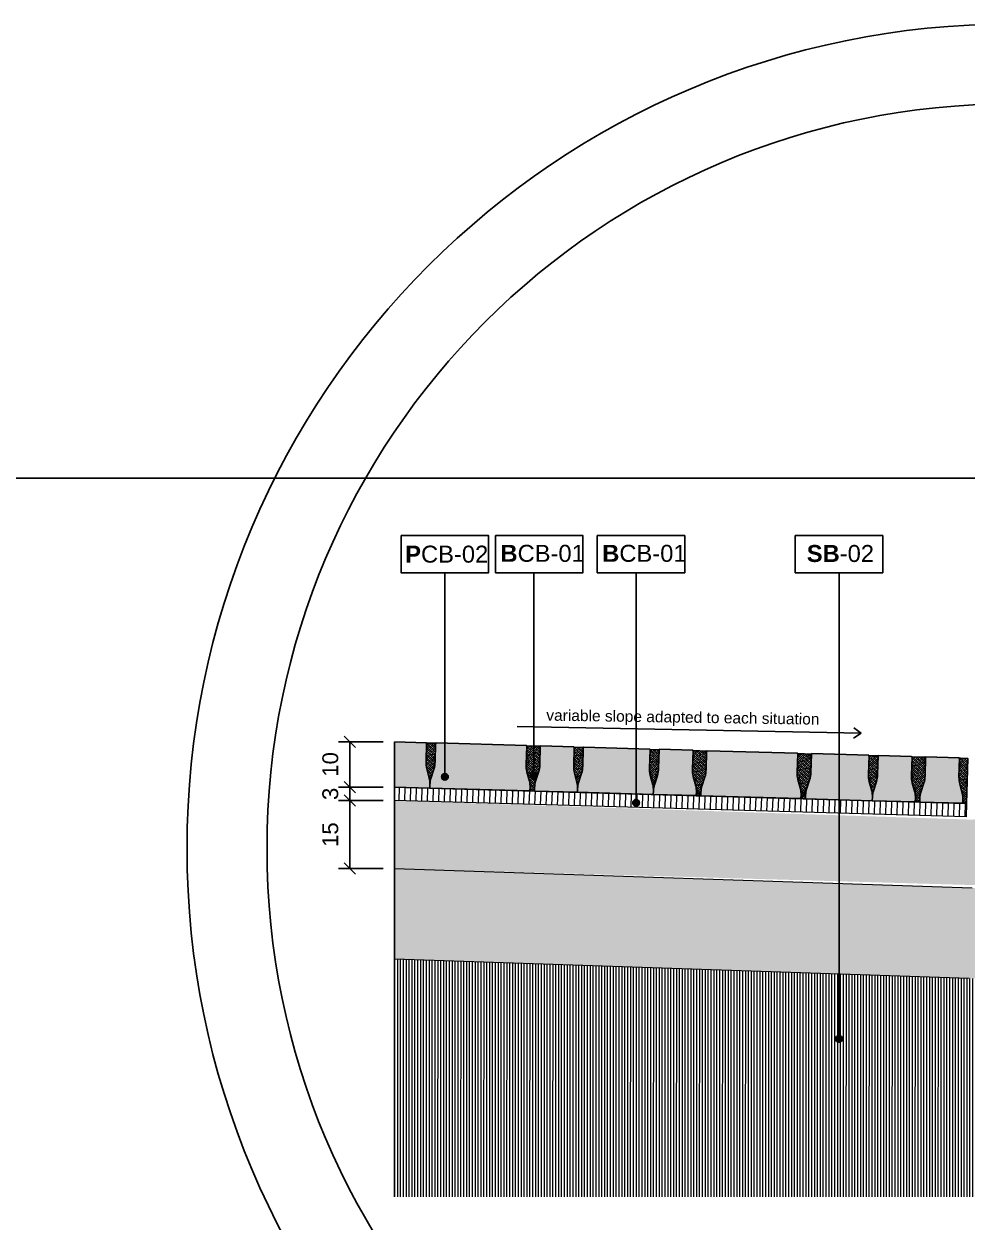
# Model space of a CAD drawing. Header units: metres. Extents: x -325 to 301, y -147 to 149.
# Drawn here: x 65.953 to 68.035, y 81.814 to 84.46 of the extents above; entities that cross this region are included whole.
import ezdxf

# ---------------------------------------------------------------- set-up
doc = ezdxf.new("R2010")
doc.units = ezdxf.units.M
doc.layers.get('Defpoints').update_dxf_attribs({"lineweight": 13})
doc.layers.add('-aux', color=50, linetype='Continuous', plot=False)
doc.layers.add('-AUX-QAD', color=5, linetype='Continuous', plot=False)
doc.layers.add('0-TX-1_25', color=7, linetype='Continuous', true_color=0x3f4f7f)
doc.layers.add('EIT_3 TR sorra', color=7, linetype='Continuous', true_color=0xd8ceb0)
for name, color, linetype, lineweight, true_color in [('03-TR-Paviment_05_Open Joint Precast Pavements', 7, 'Continuous', 5, 0xb3b3b3), ('3-TR sorra granitica', 7, 'Continuous', 0, 0xf2dac9), ('3-TR tot_u', 7, 'Continuous', 5, 0x787878)]:
    doc.layers.add(name, color=color, linetype=linetype, lineweight=lineweight, true_color=true_color)
for name, color, linetype, lineweight in [('1-CM', 7, 'Continuous', 0), ('3-TR Seleccionat', 44, 'Continuous', 0), ('3-TR Tot-u', 37, 'Continuous', 0)]:
    doc.layers.add(name, color=color, linetype=linetype, lineweight=lineweight)
for name, color, linetype in [('1-L- kodolé', 7, 'Continuous'), ('1-SECCIÓ', 1, 'Continuous'), ('A-KEYPLAN_HATCH', 7, 'Continuous'), ('A_TEXT_2', 7, 'Continuous')]:
    doc.layers.add(name, color=color, linetype=linetype)
doc.styles.get("Standard").update_dxf_attribs({"font": 'arial.ttf'})
doc.dimstyles.new('ISO-25', dxfattribs={"dimtxt": 0.1, "dimasz": 0.1, "dimexe": 0.1, "dimexo": 0.1, "dimgap": 0.1, "dimtad": 1, "dimdec": 0, "dimlfac": 100, "dimzin": 9, "dimtxsty": 'Standard', "dimblk": 'OBLIQUE', "dimcen": 0.1, "dimadec": 0, "dimazin": 0, "dimtfac": 1, "dimtdec": 0, "dimtmove": 0, "dimatfit": 3, "dimldrblk": 'OBLIQUE', "dimfxl": 1, "dimarcsym": 0})
pattern_1 = [(45.57882308716562, (41.79200925026089, -17.5875497860834), (0.001742942525919423, 0.006654917678337132), [0.008532812500000079, -0.001706562500000016, 0, -0.001706562500000016])]

# ---------------------------------------------------------------- blocks, each defined once
blk = doc.blocks.new('hatch keyplan 2')
at = {"layer": 'A-KEYPLAN_HATCH'}
blk.add_lwpolyline([(0, 0.005476596624248486), (0.012874798693294, 0.005476596623793739), (0.012874798693294, -2.273736754432321e-13), (0, 0)], close=True, dxfattribs=at)
blk = doc.blocks.new('hatch keyplan')
at = {"layer": 'A-KEYPLAN_HATCH'}
blk.add_blockref('hatch keyplan 2', (1.430579833341536, 0.8521467901477053), dxfattribs=at)
blk = doc.blocks.new('SB-02')
at = {"layer": 'A-KEYPLAN_HATCH'}
blk.add_blockref('hatch keyplan', (-1.430579833341138, -0.8521467901475916), dxfattribs=at)
at = {"layer": 'A_TEXT_2', "insert": (-0.0007977306930945227, 0.004083503112326525), "char_height": 0.0025, "attachment_point": 1}
blk.add_mtext_dynamic_manual_height_columns('\\pi0.00249;{\\fArial|b1|i0|c0|p34;SB}-02', width=0.01456192034901793, gutter_width=0.015, heights=[0], dxfattribs=at)
blk = doc.blocks.new('_Oblique')
at = {"color": 0, "lineweight": -2}
blk.add_line((-0.499999999995058, -0.4999999998130015), (0.500000000028669, 0.500000000163238), dxfattribs=at)
blk = doc.blocks.new('*D517')
at = {"layer": '0-TX-1_25', "color": 0, "lineweight": -2, "transparency": 16777216}
for p, q in [((66.7460377757634, 82.87457338576361), (66.64723976161804, 82.87457338576361)), ((66.67223976161804, 82.87457338576361), (66.67223976161804, 82.77453302733515)), ((66.7460377757634, 82.77453302733515), (66.64723976161804, 82.77453302733515))]:
    blk.add_line(p, q, dxfattribs=at)
at = {"layer": 'Defpoints', "color": 0, "transparency": 16777216}
for p in [(66.7710377757634, 82.87457338576361), (66.67223976161804, 82.77453302733515), (66.7710377757634, 82.77453302733515)]:
    blk.add_point(p, dxfattribs=at)
at = {"layer": '0-TX-1_25', "color": 0, "lineweight": -2, "transparency": 16777216, "xscale": 0.025, "yscale": 0.025, "zscale": 0.025}
for p, rotation in [((66.67223976161804, 82.87457338576361), 90), ((66.67223976161804, 82.77453302733515), 270)]:
    blk.add_blockref('_Oblique', p, dxfattribs=dict(at, rotation=rotation))
at = {"layer": '0-TX-1_25', "color": 0, "transparency": 16777216, "insert": (66.62936970704779, 82.82455320654935), "char_height": 0.035, "attachment_point": 5, "rotation": 90}
blk.add_mtext('10', dxfattribs=at)
blk = doc.blocks.new('*D518')
at = {"layer": '0-TX-1_25', "color": 0, "lineweight": -2, "transparency": 16777216}
for p, q in [((66.67223976161736, 82.77453302733515), (66.67223976161736, 82.79953302733516)), ((66.7460377757634, 82.77453302733515), (66.64723976161736, 82.77453302733515)), ((66.67223976161736, 82.77453302733515), (66.67223976161736, 82.74452085295107)), ((66.7460377757634, 82.74452085295107), (66.64723976161736, 82.74452085295107)), ((66.67223976161736, 82.74452085295107), (66.67223976161736, 82.71952085295106))]:
    blk.add_line(p, q, dxfattribs=at)
at = {"layer": 'Defpoints', "color": 0, "transparency": 16777216}
for p in [(66.7710377757634, 82.77453302733515), (66.67223976161736, 82.74452085295107), (66.7710377757634, 82.74452085295107)]:
    blk.add_point(p, dxfattribs=at)
at = {"layer": '0-TX-1_25', "color": 0, "lineweight": -2, "transparency": 16777216, "xscale": 0.025, "yscale": 0.025, "zscale": 0.025}
for p, rotation in [((66.67223976161736, 82.77453302733515), 270), ((66.67223976161736, 82.74452085295107), 90)]:
    blk.add_blockref('_Oblique', p, dxfattribs=dict(at, rotation=rotation))
at = {"layer": '0-TX-1_25', "color": 0, "transparency": 16777216, "insert": (66.62935776980291, 82.75952694014308), "char_height": 0.035, "attachment_point": 5, "rotation": 90}
blk.add_mtext('3', dxfattribs=at)
blk = doc.blocks.new('*D520')
at = {"layer": '0-TX-1_25', "color": 0, "lineweight": -2, "transparency": 16777216}
for p, q in [((66.7460377757634, 82.74452085295107), (66.64723976161821, 82.74452085295107)), ((66.67223976161821, 82.74452085295107), (66.67223976161821, 82.59445993940079)), ((66.7460377757634, 82.59445993940079), (66.64723976161821, 82.59445993940079))]:
    blk.add_line(p, q, dxfattribs=at)
at = {"layer": 'Defpoints', "color": 0, "transparency": 16777216}
for p in [(66.7710377757634, 82.74452085295107), (66.67223976161821, 82.59445993940079), (66.7710377757634, 82.59445993940079)]:
    blk.add_point(p, dxfattribs=at)
at = {"layer": '0-TX-1_25', "color": 0, "lineweight": -2, "transparency": 16777216, "xscale": 0.025, "yscale": 0.025, "zscale": 0.025}
for p, rotation in [((66.67223976161821, 82.74452085295107), 90), ((66.67223976161821, 82.59445993940079), 270)]:
    blk.add_blockref('_Oblique', p, dxfattribs=dict(at, rotation=rotation))
at = {"layer": '0-TX-1_25', "color": 0, "transparency": 16777216, "insert": (66.62936970704796, 82.6694903961759), "char_height": 0.035, "attachment_point": 5, "rotation": 90}
blk.add_mtext('15', dxfattribs=at)
blk = doc.blocks.new('POINT')
at = {"layer": '0-TX-1_25'}
h = blk.add_hatch(dxfattribs=at)
h.set_pattern_fill('ANGLE', color=256)
h.set_pattern_definition([(0, (-83.74681484067048, -12.72584030761209), (0, 6.985), [5.08, -1.905]), (90, (-83.74681484067048, -12.72584030761209), (-6.985, 4.277078946022131e-16), [5.08, -1.905])])
edge = h.paths.add_edge_path()
edge.add_arc((0, 0), 0.0075, 0, 360)
h = blk.add_hatch(color=256, dxfattribs=at)
h.dxf.hatch_style = 1
edge = h.paths.add_edge_path()
edge.add_arc((0, 0), 0.0075, 0, 360)
blk.add_circle((0, 0), 0.0075, dxfattribs=at)
blk = doc.blocks.new('PCB03')
at = {"layer": 'A-KEYPLAN_HATCH'}
blk.add_blockref('hatch keyplan', (-1.42957983326266, -0.8521467901535917), dxfattribs=at)
at = {"layer": 'A_TEXT_2', "insert": (0.0002022692309803231, 0.0039881901570753), "char_height": 0.0025, "attachment_point": 1}
blk.add_mtext_dynamic_manual_height_columns('\\pi0.00139;{\\fArial|b1|i0|c0|p34;P}CB-02', width=0.01456192034901793, gutter_width=0.015, heights=[0], dxfattribs=at)
blk = doc.blocks.new('B-CB01')
at = {"layer": 'A-KEYPLAN_HATCH'}
blk.add_blockref('hatch keyplan', (-1.430579833341536, -0.8521467901477052), dxfattribs=at)
at = {"layer": 'A_TEXT_2', "insert": (-0.0007977308478921419, 0.004105509799023688), "char_height": 0.0025, "attachment_point": 1}
blk.add_mtext_dynamic_manual_height_columns('\\pi0.00152;{\\fArial|b1|i0|c0|p34;B}CB-01', width=0.01456192034901793, gutter_width=0.015, heights=[0], dxfattribs=at)

msp = doc.modelspace()

# ---------------------------------------------------------------- hatches: boundary and pattern name
at = {"layer": '03-TR-Paviment_05_Open Joint Precast Pavements'}
h = msp.add_hatch(color=256, dxfattribs=at)
h.dxf.hatch_style = 1
edge = h.paths.add_edge_path(flags=17)
edge.add_line((66.77154350578719, 82.87455895448316), (66.77103777576338, 82.77614648366693))
edge = h.paths.add_edge_path()
edge.add_line((66.77103777576338, 82.85680812945554), (66.77103777576338, 82.77453278554323))
edge.add_line((66.77103777576338, 82.77453278554323), (66.84896374598029, 82.77231263467698))
edge.add_line((66.84896374598029, 82.77231263467698), (66.84919715270735, 82.7805050892406))
edge.add_arc((66.80079924032135, 82.78188397266537), 0.04841755097917932, 358.3680528564723, 374.3670719828305)
edge.add_line((66.84770257712285, 82.7938979744844), (66.84234899478997, 82.81479865613565))
edge.add_arc((66.89770643686776, 82.82897812632723), 0.05714458651797866, 178.3680540211619, 194.3670731475268, ccw=False)
edge.add_line((66.84058502867383, 82.83060554583423), (66.84175623533152, 82.8717141421129))
edge.add_line((66.84175623533152, 82.8717141421129), (66.84095935202926, 82.87173684153042))
edge.add_line((66.84095935202926, 82.87173684153042), (66.84098339143435, 82.87258057774332))
edge.add_line((66.84098339143435, 82.87258057774332), (66.77154350578719, 82.87455895448316))
edge.add_line((66.77154350578719, 82.87455895448316), (66.77103777576338, 82.85680812945554))
h = msp.add_hatch(color=256, dxfattribs=at)
h.dxf.hatch_style = 1
edge = h.paths.add_edge_path()
edge.add_line((66.8489637471632, 82.77231264349444), (66.84919715295932, 82.78050509808457))
edge.add_arc((66.89759507249883, 82.77912621669495), 0.04841755807183608, 162.3690363785032, 178.3680555048921, ccw=False)
edge.add_line((66.85145182643961, 82.793791167181), (66.85798670121616, 82.81435313599049))
edge.add_arc((66.8035263548985, 82.83166137146807), 0.0571445914885035, 342.3690387332175, 358.3680578595004)
edge.add_line((66.86064776816997, 82.83003395564617), (66.8618189728862, 82.87114254918508))
edge.add_line((66.8618189728862, 82.87114254918508), (66.8626158551514, 82.87111984607031))
edge.add_line((66.8626158551514, 82.87111984607031), (66.86263989358577, 82.87196358091332))
edge.add_line((66.86263989358577, 82.87196358091332), (67.06213039520897, 82.8662799956315))
edge.add_line((67.06213039520897, 82.8662799956315), (67.06210635628261, 82.86543625987082))
edge.add_line((67.06210635628261, 82.86543625987082), (67.06290323816192, 82.86541355956216))
edge.add_line((67.06290323816192, 82.86541355956216), (67.06173203432358, 82.82430496413485))
edge.add_arc((67.1188534455369, 82.82267754241857), 0.05714458959903884, 178.3680518931548, 194.3670710194373)
edge.add_line((67.06349599994773, 82.80849807351858), (67.06884958229386, 82.78759739233278))
edge.add_arc((67.02194624549253, 82.77558339051379), 0.04841755097903092, -1.631947143549496, 14.367071982839605, ccw=False)
edge.add_line((67.07034415787837, 82.77420450708901), (67.07011075116456, 82.76601205299086))
edge.add_line((67.07011075116456, 82.76601205299086), (66.8489637471632, 82.77231264349444))
h = msp.add_hatch(color=256, dxfattribs=at)
h.dxf.hatch_style = 1
edge = h.paths.add_edge_path()
edge.add_line((67.08010669467801, 82.76572727326432), (67.0803401018838, 82.77391972828015))
edge.add_arc((67.12873802511984, 82.77254084393613), 0.0484175618510095, 162.3690330083655, 178.3680521347528, ccw=False)
edge.add_line((67.08259477632157, 82.78720579828098), (67.08912965015391, 82.80776776665151))
edge.add_arc((67.03466930713512, 82.82507600156927), 0.05714458817502015, 342.3690382663306, 358.368057392613)
edge.add_line((67.0917907170812, 82.82344858537627), (67.09296192228943, 82.86455717983286))
edge.add_line((67.09296192228943, 82.86455717983286), (67.0937588041157, 82.86453447766229))
edge.add_line((67.0937588041157, 82.86453447766229), (67.09378284201827, 82.86537821019121))
edge.add_line((67.09378284201827, 82.86537821019121), (67.16705090633053, 82.86329076627901))
edge.add_line((67.16705090633053, 82.86329076627901), (67.16702686789618, 82.862447031436))
edge.add_line((67.16702686789618, 82.862447031436), (67.1678237502277, 82.86242433064861))
edge.add_line((67.1678237502277, 82.86242433064861), (67.16665254593715, 82.82131573570004))
edge.add_arc((67.22377396072926, 82.81968831507339), 0.05714459314534622, 178.3680530874161, 194.3670722136979)
edge.add_line((67.16841651200025, 82.80550884413958), (67.17377009389418, 82.78460816343251))
edge.add_arc((67.12686675210458, 82.77259416105686), 0.04841755594941062, -1.6319479701417094, 14.367071156247675, ccw=False)
edge.add_line((67.17526466943889, 82.7712152767923), (67.17503126228614, 82.76302282363837))
edge.add_line((67.17503126228614, 82.76302282363837), (67.08010669467801, 82.76572727326432))
h = msp.add_hatch(color=256, dxfattribs=at)
h.dxf.hatch_style = 1
edge = h.paths.add_edge_path()
edge.add_line((67.17503126251158, 82.7630228315514), (67.1752646701696, 82.77121528608849))
edge.add_arc((67.22366259100073, 82.76983640820988), 0.04841755926295385, 162.3690405751751, 178.368059701563, ccw=False)
edge.add_line((67.17751934273221, 82.78450135567691), (67.18405421704328, 82.80506332449966))
edge.add_arc((67.12959387100553, 82.82237156162674), 0.05714459172134819, 342.3690370720383, 358.3680561983209)
edge.add_line((67.18671528446257, 82.82074414414208), (67.18788648964427, 82.86185273766772))
edge.add_line((67.18788648964427, 82.86185273766772), (67.188683371444, 82.86183003456622))
edge.add_line((67.188683371444, 82.86183003456622), (67.18870740983859, 82.86267376801281))
edge.add_line((67.18870740983859, 82.86267376801281), (67.33447413306088, 82.85852080140512))
edge.add_line((67.33447413306088, 82.85852080140512), (67.3344500936558, 82.85767706519222))
edge.add_line((67.3344500936558, 82.85767706519222), (67.33524697604037, 82.85765436626671))
edge.add_line((67.33524697604037, 82.85765436626671), (67.33407577076582, 82.81654576948277))
edge.add_arc((67.39119718116933, 82.81491835299488), 0.05714458864066267, 178.3680571101247, 194.3670762364067)
edge.add_line((67.33583973779966, 82.80073887929221), (67.34119331920158, 82.77983819766746))
edge.add_arc((67.29428998110856, 82.76782419233744), 0.04841755310151669, -1.6319434979399716, 14.367075628448276, ccw=False)
edge.add_line((67.34268789570376, 82.76644531193168), (67.34245448902976, 82.75825285922996))
edge.add_line((67.34245448902976, 82.75825285922996), (67.17503126251158, 82.7630228315514))
h = msp.add_hatch(color=256, dxfattribs=at)
h.dxf.hatch_style = 1
edge = h.paths.add_edge_path()
edge.add_line((67.34245448902976, 82.75825285922996), (67.3426878948126, 82.76644531335462))
edge.add_arc((67.39108581952588, 82.76506643085888), 0.04841756327501289, 162.3690352444538, 178.3680543708427, ccw=False)
edge.add_line((67.34494256879816, 82.7797313838342), (67.35147744357471, 82.80029335264368))
edge.add_arc((67.29701710220542, 82.81760158728154), 0.05714458651822862, 342.3690380328563, 358.3680571591391)
edge.add_line((67.35413851048874, 82.81597417090296), (67.35530971567044, 82.8570827644286))
edge.add_line((67.35530971567044, 82.8570827644286), (67.35610659748343, 82.85706006179257))
edge.add_line((67.35610659748343, 82.85706006179257), (67.35613063494708, 82.85790379526567))
edge.add_line((67.35613063494708, 82.85790379526567), (67.42939869972481, 82.85581635134024))
edge.add_line((67.42939869972481, 82.85581635134024), (67.42937466126394, 82.85497261556628))
edge.add_line((67.42937466126394, 82.85497261556628), (67.43017154411396, 82.8549499166275))
edge.add_line((67.43017154411396, 82.8549499166275), (67.42900033837397, 82.81384131985682))
edge.add_arc((67.4861217482176, 82.81221390006995), 0.05714458817496908, 178.3680537877724, 194.367072914054)
edge.add_line((67.43076430447685, 82.79803442969279), (67.43611788635751, 82.77713374852024))
edge.add_arc((67.38921454992729, 82.76511974337579), 0.04841755144466947, -1.6319432224111097, 14.367075903978218, ccw=False)
edge.add_line((67.43761246287295, 82.76374086324995), (67.43737905476273, 82.75554840919158))
edge.add_line((67.43737905476273, 82.75554840919158), (67.34245448902976, 82.75825285922996))
h = msp.add_hatch(color=256, dxfattribs=at)
h.dxf.hatch_style = 1
edge = h.paths.add_edge_path()
edge.add_line((67.44737500032504, 82.7552636196238), (67.44760840658662, 82.76345607420069))
edge.add_arc((67.49600632612615, 82.762077192811), 0.0484175580718448, 162.3690363784366, 178.3680555048251, ccw=False)
edge.add_line((67.44986308006693, 82.77674214329711), (67.456397954378, 82.79730411211985))
edge.add_arc((67.40193760697062, 82.81461235117634), 0.05714459361103617, 342.369035644335, 358.3680547706167)
edge.add_line((67.45905902227602, 82.8129849322145), (67.46023022699225, 82.8540935257534))
edge.add_line((67.46023022699225, 82.8540935257534), (67.46102710877874, 82.85407082218643))
edge.add_line((67.46102710877874, 82.85407082218643), (67.46105114717331, 82.85491455563302))
edge.add_line((67.46105114717331, 82.85491455563302), (67.66054164880975, 82.84923097081666))
edge.add_line((67.66054164880975, 82.84923097081666), (67.6605176103754, 82.84838723597366))
edge.add_line((67.6605176103754, 82.84838723597366), (67.66131449273344, 82.8483645361172))
edge.add_line((67.66131449273344, 82.8483645361172), (67.66014328748543, 82.80725594026421))
edge.add_arc((67.71726470034818, 82.80562851826802), 0.0571445912557811, 178.3680516597156, 194.3670707859989)
edge.add_line((67.66190725309632, 82.79144904918248), (67.66726083497697, 82.77054836800995))
edge.add_arc((67.62035749688395, 82.75853436267988), 0.04841755310152391, -1.6319434978724985, 14.367075628515579, ccw=False)
edge.add_line((67.66875541147917, 82.75715548227417), (67.66852200429989, 82.74896302818928))
edge.add_line((67.66852200429989, 82.74896302818928), (67.44737500032504, 82.7552636196238))
h = msp.add_hatch(color=256, dxfattribs=at)
h.dxf.hatch_style = 1
edge = h.paths.add_edge_path()
edge.add_line((67.82602013753804, 82.74447582448883), (67.82625354473056, 82.7526682790392))
edge.add_arc((67.7778556298555, 82.75404715779547), 0.04841755333428979, 358.3680584626612, 374.3670775890496)
edge.add_line((67.8247589677629, 82.76606116478823), (67.8194053862549, 82.7869618426892))
edge.add_arc((67.87476283516952, 82.80114131196031), 0.05714459291257938, 178.368051426278, 194.3670705525601, ccw=False)
edge.add_line((67.81764142065727, 82.80276873423641), (67.81881262629118, 82.8438773272833))
edge.add_line((67.81881262629118, 82.8438773272833), (67.81801574219061, 82.84390003138206))
edge.add_line((67.81801574219061, 82.84390003138206), (67.81803978109043, 82.84474376621179))
edge.add_line((67.81803978109043, 82.84474376621179), (67.6922649453618, 82.84832715704835))
edge.add_line((67.6922649453618, 82.84832715704835), (67.69224090827082, 82.84748342030366))
edge.add_line((67.69224090827082, 82.84748342030366), (67.69144402568601, 82.84750612855188))
edge.add_line((67.69144402568601, 82.84750612855188), (67.69027282090347, 82.80639753268562))
edge.add_arc((67.63315141040076, 82.80802495386689), 0.05714458887349802, 342.3690332827889, 358.3680524090725, ccw=False)
edge.add_line((67.68761175257976, 82.79071671400065), (67.68107687957227, 82.77015474187982))
edge.add_arc((67.72722012342219, 82.75548978837475), 0.04841755688072703, 162.3690321818337, 178.3680513082212)
edge.add_line((67.6788222051743, 82.75686867327539), (67.67858879844724, 82.74867621871178))
edge.add_line((67.67858879844724, 82.74867621871178), (67.82602013753804, 82.74447582448883))
h = msp.add_hatch(color=256, dxfattribs=at)
h.dxf.hatch_style = 1
edge = h.paths.add_edge_path()
edge.add_line((67.82602013749825, 82.74447582309242), (67.82625354473056, 82.7526682790392))
edge.add_arc((67.87465146593279, 82.75128939783504), 0.04841755972859243, 162.3690366539225, 178.3680557803126, ccw=False)
edge.add_line((67.82850821822414, 82.76595434860108), (67.83504309157773, 82.7865163165194))
edge.add_arc((67.78058274553987, 82.80382455364654), 0.05714459172145344, 342.369037072012, 358.3680561982954)
edge.add_line((67.83770415899703, 82.80219713616185), (67.83887536465747, 82.84330573013969))
edge.add_line((67.83887536465747, 82.84330573013969), (67.83967224597846, 82.84328302658598))
edge.add_line((67.83967224597846, 82.84328302658598), (67.83969628483851, 82.84412676001931))
edge.add_line((67.83969628483851, 82.84412676001931), (67.91296434869857, 82.84203931658585))
edge.add_line((67.91296434869857, 82.84203931658585), (67.9129403102642, 82.84119558174285))
edge.add_line((67.9129403102642, 82.84119558174285), (67.91373719213026, 82.8411728809687))
edge.add_line((67.91373719213026, 82.8411728809687), (67.91256598779992, 82.80006428462372))
edge.add_arc((67.96968739462459, 82.7984368670462), 0.05714458509430508, 178.3680559158764, 194.3670750421587)
edge.add_line((67.91432995439482, 82.78425739537735), (67.91968353627546, 82.76335671420482))
edge.add_arc((67.87278019651974, 82.7513427086892), 0.04841755475826436, -1.6319437733882864, 14.367075353000814, ccw=False)
edge.add_line((67.9211781127644, 82.74996382800357), (67.92094470465418, 82.74177137394521))
edge.add_line((67.92094470465418, 82.74177137394521), (67.82602013749825, 82.74447582309242))
h = msp.add_hatch(color=256, dxfattribs=at)
h.dxf.hatch_style = 1
edge = h.paths.add_edge_path()
edge.add_line((68.02586521597598, 82.73878213527001), (68.02609862371357, 82.74697459259995))
edge.add_arc((67.97770070609938, 82.74835347521497), 0.04841755618218555, 358.3680539905101, 374.3670731168997)
edge.add_line((68.02460404770336, 82.7603674792534), (68.01925046475915, 82.78126815579775))
edge.add_arc((68.07460790979158, 82.79544762968592), 0.05714459029744601, 178.3680568766296, 194.3670760029126, ccw=False)
edge.add_line((68.01748649773859, 82.79707504645378), (68.01865770245482, 82.83818363999268))
edge.add_line((68.01865770245482, 82.83818363999268), (68.01786081976392, 82.83820634451712))
edge.add_line((68.01786081976392, 82.83820634451712), (68.01788485911595, 82.83905007886813))
edge.add_line((68.01788485911595, 82.83905007886813), (67.94461679385948, 82.84113752234136))
edge.add_line((67.94461679385948, 82.84113752234136), (67.9445927572605, 82.84029378651437))
edge.add_line((67.9445927572605, 82.84029378651437), (67.94379587511463, 82.84031649381838))
edge.add_line((67.94379587511463, 82.84031649381838), (67.94262467078431, 82.79920789747338))
edge.add_arc((67.88550326046716, 82.80083531699191), 0.05714458864065475, 342.36903494395466, 358.3680540702378, ccw=False)
edge.add_line((67.93996360292607, 82.78352707877515), (67.93342872853543, 82.76296510715957))
edge.add_arc((67.97957197378489, 82.74830016190187), 0.04841755571652435, 162.369041984695, 178.3680611110836)
edge.add_line((67.93117405646481, 82.74967903848885), (67.93094064928553, 82.74148658440396))
edge.add_line((67.93094064928553, 82.74148658440396), (68.02586521597598, 82.73878213527001))
at = {"layer": '3-TR Seleccionat'}
h = msp.add_hatch(dxfattribs=at)
h.set_pattern_fill('ANSI31', color=256, scale=0.002, angle=225, style=0)
h.set_pattern_definition([(270, (441144.3122524929, -650754.1273834651), (-0.00635, -1.734723475976807e-18), [])])
h.paths.add_polyline_path([(66.77126353608502, 81.86982261716155), (69.65128148649208, 81.86982261716155), (69.65127183217632, 82.38484449034212), (68.09892376626033, 82.35273864652606), (68.03981260137503, 82.35180978467105), (66.77103777576338, 82.39434756727427)])
at = {"layer": '3-TR sorra granitica'}
h = msp.add_hatch(dxfattribs=at)
h.set_pattern_fill('LINE', color=256, scale=0.09999999999999998, angle=52.72158337429795, style=0)
h.set_pattern_definition([(88.36805561304612, (96.4505889347569, 290.1690596614268), (-0.01249492990494964, 0.0003559868963814099), [])])
h.paths.add_polyline_path([(66.77103777576338, 82.77453302733512), (66.77103777576338, 82.74452085295103), (68.03297192125001, 82.70856766801734), (68.03382628930952, 82.73855550006411)])
at = {"layer": '3-TR Tot-u'}
h = msp.add_hatch(dxfattribs=at)
h.set_pattern_fill('EARTH', color=256, scale=0.005, angle=-79.67847873881027)
h.set_pattern_definition([(280.3215212611898, (-0.9619544787788437, 28.71221384346858), (0.03692491896528266, -0.02554751180462218), [0.03175, -0.03175]), (280.3215212611898, (-0.9502408980094881, 28.7143471073112), (0.03692491896528266, -0.02554751180462218), [0.03175, -0.03175]), (280.3215212611898, (-0.9385273172401334, 28.71648037115382), (0.03692491896528266, -0.02554751180462218), [0.03175, -0.03175]), (10.32152126118974, (-0.9339117023694623, 28.71328693217825), (0.02554751180462218, 0.03692491896528266), [0.03175, -0.03175]), (10.32152126118974, (-0.9317784385268464, 28.70157335140889), (0.02554751180462218, 0.03692491896528266), [0.03175, -0.03175]), (10.32152126118974, (-0.9296451746842163, 28.68985977063954), (0.02554751180462218, 0.03692491896528266), [0.03175, -0.03175])])
h.paths.add_polyline_path([(68.04651416809284, 82.55169747564678), (66.77103777576338, 82.59445993940076), (66.77103777576338, 82.39434756727427), (68.0452302139848, 82.35162815021333), (69.65127183217632, 82.38484449034212), (69.6502386739103, 82.58486589286382)])
at = {"layer": '3-TR tot_u'}
h = msp.add_hatch(dxfattribs=at)
h.set_pattern_fill('AR-CONC', color=256, scale=0.0002499999999999997, angle=92.9928143935928)
h.set_pattern_definition([(142.9928143935928, (269989.1826218755, -738410.930217382), (0.00160133854976033, 0.04569209416202706), [0.004762499999999995, -0.05238749999999995]), (87.99281439359284, (269989.1826218755, -738410.930217382), (-0.04723904418761809, -0.01129264178091974), [0.003809999999999996, -0.04191014604249996]), (193.4442590935928, (269989.1827553202, -738410.9264097197), (-0.04563770368725484, 0.03439945236275431), [0.004047502199999995, -0.04452256114999994]), (139.1770143935928, (269989.1699391972, -738410.9308804581), (0.00695793884922797, 0.0682260934048176), [0.007143749999999992, -0.07858124999999991]), (189.6283720035927, (269989.1705190189, -738410.9251949557), (-0.06487092434638955, 0.05604051034146583), [0.006071255784999993, -0.06678390203999993]), (84.17696556359282, (269989.1699391972, -738410.9308804581), (-0.06487092434352237, 0.05604051034498883), [0.005714991767499994, -0.06286493297999993]), (113.9928143935928, (269989.1727783288, -738410.9243733499), (0.02355245547627941, 0.03918673552424966), [0.004762499999999994, -0.05238749999999994]), (58.99281439359278, (269989.1727783288, -738410.9243733499), (-0.04679086962607495, 0.01302528763197387), [0.003809999999999996, -0.04190999999999995]), (164.4442593935928, (269989.1747410334, -738410.9211077886), (-0.02323841438272714, 0.05221202305941412), [0.004047502199999996, -0.04452248439999995]), (130.4928143935928, (269989.1826218755, -738410.930217382), (-0.02115024290892982, -0.0003325720948346777), [0, -0.04140199999999996, 0, -0.04254499999999996, 0, -0.04206874999999995]), (100.4928143935928, (269989.1826218755, -738410.930217382), (-0.02588315998721204, 0.01537450676871891), [0, -0.02425699999999997, 0, -0.04044949999999996, 0, -0.01603374999999999]), (60.4928143935928, (269989.1833612054, -738410.9443585684), (-0.0003395878614522781, 0.03392619092123889), [0, -0.01587499999999998, 0, -0.04952999999999995, 0, -0.06572249999999992]), (50.49281439359279, (269989.1836927434, -738410.9506999076), (-0.008281435526141462, 0.03664990282591291), [0, -0.02063749999999997, 0, -0.03289299999999995, 0, -0.04667249999999994])])
h.paths.add_polyline_path([(68.04480928950098, 82.55816958496058), (69.6502386739103, 82.58486589286382), (69.65127183217632, 82.7340144243919), (68.3551396074656, 82.70901749382989), (68.04103718276302, 82.70273258695013), (66.77103777576338, 82.74452081541033), (66.77103777576338, 82.59445993940076)])
at = {"layer": 'EIT_3 TR sorra'}
h = msp.add_hatch(dxfattribs=at)
h.set_pattern_fill('ANSI36', color=256, scale=0.00107500000000001, angle=0.5788230871656231, style=0, double=1)
h.set_pattern_definition(pattern_1)
edge = h.paths.add_edge_path()
edge.add_line((66.84896364533314, 82.77230916742604), (66.84919705249915, 82.78050162104546))
edge.add_arc((66.89759496852842, 82.77912274094727), 0.04841755452624358, 162.3690377881074, 178.3680569142219, ccw=False)
edge.add_line((66.85145172548746, 82.79378768922419), (66.8579865985082, 82.8143496618105))
edge.add_arc((66.80352625411966, 82.83165789865771), 0.05714459006483613, 342.3690368386231, 358.3680559648408)
edge.add_line((66.86064766591423, 82.83003048098746), (66.86181894561382, 82.87114254996207))
edge.add_line((66.86181894561382, 82.87114254996207), (66.84175601641097, 82.87171414834891))
edge.add_line((66.84175601641097, 82.87171414834891), (66.84058492890458, 82.83060207669487))
edge.add_arc((66.89770634232704, 82.82897465799766), 0.05714459172131831, 178.3680549820633, 194.3670741083765)
edge.add_line((66.84234889544642, 82.81479518558662), (66.84770247785886, 82.7938945067282))
edge.add_arc((66.80079914623064, 82.78188050380307), 0.04841754624215571, -1.6319443563479012, 14.367074769862882, ccw=False)
edge.add_line((66.84919705394861, 82.78050162286755), (66.84896364625082, 82.77230916693405))
h = msp.add_hatch(dxfattribs=at)
h.set_pattern_fill('ANSI36', color=256, scale=0.00107500000000001, angle=0.5788230871656231, style=0, double=1)
h.set_pattern_definition(pattern_1)
edge = h.paths.add_edge_path()
edge.add_line((67.07011065166188, 82.76600857685615), (67.08010659395262, 82.76572378691573))
edge.add_line((67.08010659395262, 82.76572378691573), (67.08034000162388, 82.7739162419183))
edge.add_arc((67.12873791599046, 82.77253736163455), 0.04841755286950426, 162.3690375125707, 178.3680566386842, ccw=False)
edge.add_line((67.08259467459894, 82.78720230963157), (67.08912954714094, 82.80776428176566))
edge.add_arc((67.03466920770082, 82.8250725177731), 0.05714458509450342, 342.369036138303, 358.3680552645205)
edge.add_line((67.09179061450718, 82.8234450995462), (67.09296184652342, 82.86455718199133))
edge.add_line((67.09296184652342, 82.86455718199133), (67.06290323816192, 82.86541355956216))
edge.add_line((67.06290323816192, 82.86541355956216), (67.06173193430237, 82.82430148615151))
edge.add_arc((67.11885334772484, 82.82267406745426), 0.05714459172131953, 178.3680549820205, 194.3670741083316)
edge.add_line((67.0634959008442, 82.80849459504326), (67.06884948325664, 82.78759391618482))
edge.add_arc((67.02194614811748, 82.77557991455127), 0.04841754932281762, -1.6319468678983071, 14.367072258315886, ccw=False)
edge.add_line((67.07034405885442, 82.7742010314065), (67.07011065166188, 82.76600857685615))
edge.add_line((67.07011065166188, 82.76600857685615), (67.08010659395262, 82.76572378691573))
h = msp.add_hatch(dxfattribs=at)
h.set_pattern_fill('ANSI36', color=256, scale=0.00107500000000001, angle=0.5788230871656231, style=0, double=1)
h.set_pattern_definition(pattern_1)
edge = h.paths.add_edge_path()
edge.add_line((67.17503116153422, 82.76301933635885), (67.17526456870023, 82.77121178997827))
edge.add_arc((67.22366248639226, 82.76983291006563), 0.04841755618304013, 162.3690380636322, 178.3680571897447, ccw=False)
edge.add_line((67.1775192417018, 82.78449785862247), (67.18405411470928, 82.80505983074329))
edge.add_arc((67.12959376895115, 82.82236806951991), 0.05714459195447671, 342.3690354109046, 358.3680545371209)
edge.add_line((67.18671518259404, 82.82074065037247), (67.18788646283674, 82.86185273843147))
edge.add_line((67.18788646283674, 82.86185273843147), (67.1678237502277, 82.86242433064861))
edge.add_line((67.1678237502277, 82.86242433064861), (67.16665244466672, 82.82131224657188))
edge.add_arc((67.22377385973857, 82.81968482759471), 0.05714459337800495, 178.3680547485796, 194.3670738748934)
edge.add_line((67.1684164111953, 82.80550535499817), (67.17376999311573, 82.78460467522204))
edge.add_arc((67.12686666518415, 82.77259066934255), 0.04841754339420007, -1.6319398841304178, 14.367079242083491, ccw=False)
edge.add_line((67.17526457016295, 82.77121179226583), (67.17503116243864, 82.76301933540137))
h = msp.add_hatch(dxfattribs=at)
h.set_pattern_fill('ANSI36', color=256, scale=0.00107500000000001, angle=0.5788230871656231, style=0, double=1)
h.set_pattern_definition(pattern_1)
edge = h.paths.add_edge_path()
edge.add_line((67.34245438615072, 82.75824936269402), (67.34268779519188, 82.76644181672587))
edge.add_arc((67.39108571306942, 82.7650629351505), 0.04841755641582648, 162.369036103045, 178.3680552291603, ccw=False)
edge.add_line((67.34494246865893, 82.7797278853568), (67.35147734167967, 82.80028985794311))
edge.add_arc((67.29701699810079, 82.81759808956195), 0.05714458770960974, 342.3690415887035, 358.368060714923)
edge.add_line((67.354138407676, 82.8159706766944), (67.3553096639182, 82.85708276590299))
edge.add_line((67.3553096639182, 82.85708276590299), (67.33524697604037, 82.85765436626671))
edge.add_line((67.33524697604037, 82.85765436626671), (67.3340756711451, 82.81654227285402))
edge.add_arc((67.39119708154855, 82.81491485636606), 0.05714458864061497, 178.3680571100521, 194.3670762363604)
edge.add_line((67.33583963817892, 82.80073538266345), (67.34119321918169, 82.77983470337932))
edge.add_arc((67.29428988478477, 82.76782069509487), 0.04841755025409497, -1.6319390256211932, 14.367080100593284, ccw=False)
edge.add_line((67.34268779664134, 82.76644181854797), (67.34245438750735, 82.75824936125782))
h = msp.add_hatch(dxfattribs=at)
h.set_pattern_fill('ANSI36', color=256, scale=0.00107500000000001, angle=0.5788230871656231, style=0, double=1)
h.set_pattern_definition(pattern_1)
edge = h.paths.add_edge_path()
edge.add_line((67.43737895607295, 82.75554491253631), (67.44737489791147, 82.75526012307462))
edge.add_line((67.44737489791147, 82.75526012307462), (67.44760830648717, 82.76345257711974))
edge.add_arc((67.49600622233083, 82.76207369868429), 0.04841755429335784, 162.3690397486911, 178.368058874803, ccw=False)
edge.add_line((67.44986297901, 82.77673864531171), (67.45639785297494, 82.79730061833698))
edge.add_arc((67.40193751160542, 82.81460885297493), 0.05714458651847114, 342.3690380328438, 358.3680571590605)
edge.add_line((67.45905891988899, 82.81298143659626), (67.46023022419921, 82.85409352583298))
edge.add_line((67.46023022419921, 82.85409352583298), (67.43017154411396, 82.8549499166275))
edge.add_line((67.43017154411396, 82.8549499166275), (67.4290002392187, 82.81383782321481))
edge.add_arc((67.4861216523612, 82.8122104028681), 0.05714459148845399, 178.3680533208796, 194.3670724471909)
edge.add_line((67.43076420529506, 82.79803093211983), (67.43611778675003, 82.77713025235697))
edge.add_arc((67.38921445530748, 82.7651162477691), 0.04841754647487876, -1.6319423957313006, 14.367076730479027, ccw=False)
edge.add_line((67.43761236330526, 82.76373736848309), (67.43737895607295, 82.75554491253631))
edge.add_line((67.43737895607295, 82.75554491253631), (67.44737489791147, 82.75526012307462))
h = msp.add_hatch(dxfattribs=at)
h.set_pattern_fill('ANSI36', color=256, scale=0.00107500000000001, angle=0.5788230871656231, style=0, double=1)
h.set_pattern_definition(pattern_1)
edge = h.paths.add_edge_path()
edge.add_line((67.66859275491258, 82.74895752045498), (67.67858869769532, 82.74867273143225))
edge.add_line((67.67858869769532, 82.74867273143225), (67.6788221053268, 82.75686518503841))
edge.add_arc((67.72722001987894, 82.75548630309194), 0.04841755310234665, 162.3690355520248, 178.3680546781352, ccw=False)
edge.add_line((67.68107677876732, 82.77015125273842), (67.68761165274553, 82.79071322622913))
edge.add_arc((67.63315131109604, 82.80802145921754), 0.05714458628566773, 342.3690396940812, 358.3680588202984)
edge.add_line((67.69027271919408, 82.80639404450169), (67.69144402568601, 82.84750612855188))
edge.add_line((67.69144402568601, 82.84750612855188), (67.66138527005397, 82.84836251996639))
edge.add_line((67.66138527005397, 82.84836251996639), (67.6602140385238, 82.80725043112024))
edge.add_arc((67.71733545057668, 82.80562301435239), 0.0571445902973422, 178.3680568766408, 194.367076002953)
edge.add_line((67.66197800554437, 82.7914435404642), (67.66733158650734, 82.77054285978365))
edge.add_arc((67.62042825192486, 82.75852885316189), 0.04841755002128605, -1.6319409861565077, 14.367078140055582, ccw=False)
edge.add_line((67.66882616350154, 82.75714997496556), (67.66859275491258, 82.74895752045498))
edge.add_line((67.66859275491258, 82.74895752045498), (67.67858869769532, 82.74867273143225))
h = msp.add_hatch(dxfattribs=at)
h.set_pattern_fill('ANSI36', color=256, scale=0.00107500000000001, angle=0.5788230871656231, style=0, double=1)
h.set_pattern_definition(pattern_1)
edge = h.paths.add_edge_path()
edge.add_line((67.82602003656068, 82.74447232929629), (67.8262534446709, 82.75266478335465))
edge.add_arc((67.87465135866634, 82.75128590639639), 0.04841755240381764, 162.3690414337529, 178.3680605598663, ccw=False)
edge.add_line((67.828508116715, 82.76595085109443), (67.83504299018794, 82.786512823202))
edge.add_arc((67.7805826457994, 82.80382106004922), 0.05714459006483613, 342.3690368386231, 358.3680559648408)
edge.add_line((67.83770405759397, 82.80219364237897), (67.83887536119073, 82.84330573023846))
edge.add_line((67.83887536119073, 82.84330573023846), (67.81881264890974, 82.84387732663886))
edge.add_line((67.81881264890974, 82.84387732663886), (67.81764132062412, 82.8027652394828))
edge.add_arc((67.87476273541611, 82.80113781885613), 0.05714459314524008, 178.3680530873988, 194.3670722137106)
edge.add_line((67.81940528668721, 82.78695834792234), (67.8247588690466, 82.766057667202))
edge.add_arc((67.7778555390812, 82.75404366446244), 0.04841754458530161, -1.6319440808192098, 14.367075045394813, ccw=False)
edge.add_line((67.82625344514962, 82.75266478380685), (67.82602003701288, 82.74447232881755))
h = msp.add_hatch(dxfattribs=at)
h.set_pattern_fill('ANSI36', color=256, scale=0.00107500000000001, angle=0.5788230871656231, style=0, double=1)
h.set_pattern_definition(pattern_1)
edge = h.paths.add_edge_path()
edge.add_line((67.92094460406271, 82.74176787594655), (67.93094054587472, 82.74148308555394))
edge.add_line((67.93094054587472, 82.74148308555394), (67.93117395447693, 82.74967554052998))
edge.add_arc((67.97957187198341, 82.7482966622801), 0.04841755595021081, 162.3690400242363, 178.3680591503445, ccw=False)
edge.add_line((67.93342862701303, 82.76296160918744), (67.939963499994, 82.78352358037733))
edge.add_arc((67.88550315560545, 82.80083181722455), 0.05714459006483613, 342.3690368386231, 358.3680559648408)
edge.add_line((67.94262456740002, 82.7992043995543), (67.94379587511463, 82.84031649381838))
edge.add_line((67.94379587511463, 82.84031649381838), (67.91373719213026, 82.8411728809687))
edge.add_line((67.91373719213026, 82.8411728809687), (67.91256588671648, 82.80006078570739))
edge.add_arc((67.96968730178843, 82.79843336673021), 0.05714459337810479, 178.3680547485682, 194.3670738748824)
edge.add_line((67.91432985324505, 82.78425389413366), (67.91968343519201, 82.76335321528848))
edge.add_arc((67.87278010042402, 82.75133921032948), 0.048417549788408, -1.6319429467445161, 14.36707617946928, ccw=False)
edge.add_line((67.92117801172073, 82.74996033048366), (67.92094460406271, 82.74176787594655))
edge.add_line((67.92094460406271, 82.74176787594655), (67.93094054587472, 82.74148308555394))
h = msp.add_hatch(dxfattribs=at)
h.set_pattern_fill('ANSI36', color=256, scale=0.00107500000000001, angle=0.5788230871656231, style=0, double=1)
h.set_pattern_definition(pattern_1)
edge = h.paths.add_edge_path()
edge.add_line((68.02586511630221, 82.73877863677937), (68.03382618499553, 82.7385518223533))
edge.add_line((68.03382618499553, 82.7385518223533), (68.03668180468878, 82.83793737207623))
edge.add_line((68.03668180468878, 82.83793737207623), (68.0186577514142, 82.83818363859774))
edge.add_line((68.0186577514142, 82.83818363859774), (68.01748639896923, 82.79707154700566))
edge.add_arc((68.07460780607369, 82.79544413107757), 0.05714458532701523, 178.3680575769846, 194.3670767032971)
edge.add_line((68.01925036602958, 82.78126465774604), (68.0246039479235, 82.76036397703898))
edge.add_arc((67.97770061481815, 82.74834997226553), 0.04841754813172262, -1.631942671243678, 14.367076454967503, ccw=False)
edge.add_line((68.02609852446547, 82.74697109269961), (68.02586511630221, 82.73877863677937))
edge.add_line((68.02586511630221, 82.73877863677937), (68.03382618499553, 82.7385518223533))

# ---------------------------------------------------------------- linework, layer by layer
at = {"layer": '-aux'}
msp.add_lwpolyline([(12.23447743480324, 83.4566912249669), (142.2344774348032, 83.4566912249669)], dxfattribs=at)
for points in [[(66.84896364625082, 82.77230916693405), (66.84896364533314, 82.77230916742604), (66.84919705249915, 82.78050162104546, -0.06992251114754273), (66.85145172548746, 82.79378768922419), (66.8579865985082, 82.8143496618105, 0.06992251114800961), (66.86064766591423, 82.83003048098746), (66.86181894561382, 82.87114254996207), (66.84175601641097, 82.87171414834891), (66.84058492890458, 82.83060207669487, 0.0699225111484148), (66.84234889544642, 82.81479518558662), (66.84770247785886, 82.7938945067282, -0.06992251114798485), (66.84919705394861, 82.78050162286755), (66.84896364625082, 82.77230916693405), (66.84896364533314, 82.77230916742604)], [(67.07011065166188, 82.76600857685615), (67.08010659395262, 82.76572378691573), (67.08034000162388, 82.7739162419183, -0.06992251114754273), (67.08259467459894, 82.78720230963157), (67.08912954714094, 82.80776428176566, 0.06992251114800961), (67.09179061450718, 82.8234450995462), (67.09296184652342, 82.86455718199133), (67.06290323816192, 82.86541355956216), (67.06173193430237, 82.82430148615151, 0.0699225111484148), (67.0634959008442, 82.80849459504326), (67.06884948325664, 82.78759391618482, -0.06992251114798485), (67.07034405885442, 82.7742010314065), (67.07011065166188, 82.76600857685615), (67.08010659395262, 82.76572378691573)], [(67.17503116243864, 82.76301933540137), (67.17503116153422, 82.76301933635885), (67.17526456870023, 82.77121178997827, -0.06992251114754273), (67.1775192417018, 82.78449785862247), (67.18405411470928, 82.80505983074329, 0.06992251114800961), (67.18671518259404, 82.82074065037247), (67.18788646283674, 82.86185273843147), (67.1678237502277, 82.86242433064861), (67.16665244466672, 82.82131224657188, 0.0699225111484148), (67.1684164111953, 82.80550535499817), (67.17376999311573, 82.78460467522204, -0.06992251114798485), (67.17526457016295, 82.77121179226583), (67.17503116243864, 82.76301933540137), (67.17503116153422, 82.76301933635885)], [(67.34245438750735, 82.75824936125782), (67.34245438615072, 82.75824936269402), (67.34268779519188, 82.76644181672587, -0.06992251114754273), (67.34494246865893, 82.7797278853568), (67.35147734167967, 82.80028985794311, 0.06992251114800961), (67.354138407676, 82.8159706766944), (67.3553096639182, 82.85708276590299), (67.33524697604037, 82.85765436626671), (67.3340756711451, 82.81654227285402, 0.0699225111484148), (67.33583963817892, 82.80073538266345), (67.34119321918169, 82.77983470337932, -0.06992251114798485), (67.34268779664134, 82.76644181854797), (67.34245438750735, 82.75824936125782), (67.34245438615072, 82.75824936269402)], [(67.43737895607295, 82.75554491253631), (67.44737489791147, 82.75526012307462), (67.44760830648717, 82.76345257711974, -0.06992251114754273), (67.44986297901, 82.77673864531171), (67.45639785297494, 82.79730061833698, 0.06992251114800961), (67.45905891988899, 82.81298143659626), (67.46023022419921, 82.85409352583298), (67.43017154411396, 82.8549499166275), (67.4290002392187, 82.81383782321481, 0.0699225111484148), (67.43076420529506, 82.79803093211983), (67.43611778675003, 82.77713025235697, -0.06992251114798485), (67.43761236330526, 82.76373736848309), (67.43737895607295, 82.75554491253631), (67.44737489791147, 82.75526012307462)], [(67.66859275491258, 82.74895752045498), (67.67858869769532, 82.74867273143225), (67.6788221053268, 82.75686518503841, -0.06992251114754273), (67.68107677876732, 82.77015125273842), (67.68761165274553, 82.79071322622913, 0.06992251114800961), (67.69027271919408, 82.80639404450169), (67.69144402568601, 82.84750612855188), (67.66138527005397, 82.84836251996639), (67.6602140385238, 82.80725043112024, 0.0699225111484148), (67.66197800554437, 82.7914435404642), (67.66733158650734, 82.77054285978365, -0.06992251114798485), (67.66882616350154, 82.75714997496556), (67.66859275491258, 82.74895752045498), (67.67858869769532, 82.74867273143225)], [(67.82602003701288, 82.74447232881755), (67.82602003656068, 82.74447232929629), (67.8262534446709, 82.75266478335465, -0.06992251114754273), (67.828508116715, 82.76595085109443), (67.83504299018794, 82.786512823202, 0.06992251114800961), (67.83770405759397, 82.80219364237897), (67.83887536119073, 82.84330573023846), (67.81881264890974, 82.84387732663886), (67.81764132062412, 82.8027652394828, 0.0699225111484148), (67.81940528668721, 82.78695834792234), (67.8247588690466, 82.766057667202, -0.06992251114798485), (67.82625344514962, 82.75266478380685), (67.82602003701288, 82.74447232881755), (67.82602003656068, 82.74447232929629)], [(67.92094460406271, 82.74176787594655), (67.93094054587472, 82.74148308555394), (67.93117395447693, 82.74967554052998, -0.06992251114754273), (67.93342862701303, 82.76296160918744), (67.939963499994, 82.78352358037733, 0.06992251114800961), (67.94262456740002, 82.7992043995543), (67.94379587511463, 82.84031649381838), (67.91373719213026, 82.8411728809687), (67.91256588671648, 82.80006078570739, 0.0699225111484148), (67.91432985324505, 82.78425389413366), (67.91968343519201, 82.76335321528848, -0.06992251114798485), (67.92117801172073, 82.74996033048366), (67.92094460406271, 82.74176787594655), (67.93094054587472, 82.74148308555394)], [(68.02586511630221, 82.73877863677937), (68.03382618499553, 82.7385518223533), (68.03668180468878, 82.83793737207623), (68.0186577514142, 82.83818363859774), (68.01748639896923, 82.79707154700566, 0.0699225111484148), (68.01925036602958, 82.78126465774604), (68.0246039479235, 82.76036397703898, -0.06992251114798485), (68.02609852446547, 82.74697109269961), (68.02586511630221, 82.73877863677937), (68.03382618499553, 82.7385518223533)]]:
    msp.add_lwpolyline(points, format="xyb", dxfattribs=at)
at = {"layer": '-AUX-QAD'}
for radius in [1.820887697150468, 1.644287805263133]:
    msp.add_circle((68.13375237947446, 82.63905007828603), radius, dxfattribs=at)
at = {"layer": '0-TX-1_25'}
for p, q in [((67.80142678163591, 82.89366079823466), (67.04179276567469, 82.90864287403366)), ((67.80142678163591, 82.89366079823466), (67.78507805379768, 82.90559556201485)), ((67.80142678163591, 82.89366079823468), (67.78462017794243, 82.8823799489445))]:
    msp.add_line(p, q, dxfattribs=at)
for points in [[(66.88225036868448, 82.79707723642694), (66.88225036868448, 83.24793062071467)], [(67.07867261884982, 82.79990279619959), (67.07867261884982, 83.24793062071467)], [(67.3044913240168, 82.73988260351007), (67.3044913240168, 83.24793062071467)], [(67.75255246298559, 82.21829027148146), (67.75255246298559, 83.24793062071467)]]:
    msp.add_lwpolyline(points, dxfattribs=at)
at = {"layer": '1-CM'}
for p, q in [((68.03297192388708, 82.70856771312968), (66.77103777576338, 82.74452081541033)), ((66.77103777576338, 82.59445993940076), (68.0465141680929, 82.55169747564658))]:
    msp.add_line(p, q, dxfattribs=at)
for points in [[(66.77103777576338, 82.77453302733512), (68.03382628930952, 82.73855550006411), (68.03297192166976, 82.70856766800537), (66.77103777576338, 82.74452085295104)], [(68.03981260137503, 82.35180978467105), (66.77103777576338, 82.39434756727427)]]:
    msp.add_lwpolyline(points, dxfattribs=at)
at = {"layer": '1-L- kodolé'}
msp.add_lwpolyline([(66.77154350578719, 82.87455895448316), (66.84098339143435, 82.87258057774332), (66.84095935202926, 82.87173684153042), (66.84175623533152, 82.8717141421129), (66.84058502867383, 82.83060554583423, 0.0699225111482901), (66.84234899478997, 82.81479865613565), (66.84770257712283, 82.79389797448438, -0.06992251114875708), (66.84919715270735, 82.7805050892406), (66.84896374598029, 82.77231263467698), (66.77103777576338, 82.77453278554324)], format="xyb", dxfattribs=at)
for points in [[(66.8489637471632, 82.77231264349444), (66.84919715295932, 82.78050509808457, -0.06992251114875708), (66.85145182643961, 82.793791167181), (66.85798670121616, 82.81435313599049, 0.0699225111482901), (66.86064776816997, 82.83003395564617), (66.8618189728862, 82.87114254918508), (66.8626158551514, 82.87111984607031), (66.86263989358577, 82.87196358091332), (67.06213039520897, 82.8662799956315), (67.06210635628261, 82.86543625987082), (67.06290323816192, 82.86541355956216), (67.06173203432358, 82.82430496413485, 0.0699225111482901), (67.06349599994773, 82.80849807351858), (67.06884958229386, 82.78759739233278, -0.06992251114875708), (67.07034415787837, 82.77420450708901), (67.07011075116456, 82.76601205299086)], [(67.08010669467801, 82.76572727326432), (67.0803401018838, 82.77391972828015, -0.06992251114875708), (67.08259477632157, 82.78720579828098), (67.08912965015391, 82.80776776665151, 0.0699225111482901), (67.0917907170812, 82.82344858537627), (67.09296192228943, 82.86455717983286), (67.0937588041157, 82.86453447766229), (67.09378284201827, 82.86537821019121), (67.16705090633053, 82.86329076627901), (67.16702686789618, 82.862447031436), (67.1678237502277, 82.86242433064861), (67.16665254593715, 82.82131573570004, 0.0699225111482901), (67.16841651200025, 82.80550884413958), (67.17377009389418, 82.78460816343251, -0.06992251114875708), (67.17526466943889, 82.7712152767923), (67.17503126228614, 82.76302282363837)], [(67.17503126251158, 82.7630228315514), (67.1752646701696, 82.77121528608849, -0.06992251114875708), (67.17751934273221, 82.78450135567691), (67.18405421704328, 82.80506332449966, 0.0699225111482901), (67.18671528446257, 82.82074414414208), (67.18788648964427, 82.86185273766772), (67.188683371444, 82.86183003456622), (67.18870740983859, 82.86267376801281), (67.33447413306088, 82.85852080140512), (67.3344500936558, 82.85767706519222), (67.33524697604037, 82.85765436626671), (67.33407577076582, 82.81654576948277, 0.0699225111482901), (67.33583973779966, 82.80073887929221), (67.34119331920158, 82.77983819766746, -0.06992251114875708), (67.34268789570376, 82.76644531193168), (67.34245448902976, 82.75825285922996)], [(67.34245448902976, 82.75825285922996), (67.3426878948126, 82.76644531335462, -0.06992251114875708), (67.34494256879816, 82.7797313838342), (67.35147744357471, 82.80029335264368, 0.0699225111482901), (67.35413851048874, 82.81597417090296), (67.35530971567044, 82.8570827644286), (67.35610659748343, 82.85706006179257), (67.35613063494708, 82.85790379526567), (67.42939869972481, 82.85581635134024), (67.42937466126394, 82.85497261556628), (67.43017154411396, 82.8549499166275), (67.42900033837397, 82.81384131985682, 0.0699225111482901), (67.43076430447685, 82.79803442969279), (67.43611788635751, 82.77713374852024, -0.06992251114875708), (67.43761246287295, 82.76374086324995), (67.43737905476273, 82.75554840919158)], [(67.44737500032504, 82.7552636196238), (67.44760840658662, 82.76345607420069, -0.06992251114875708), (67.44986308006693, 82.77674214329711), (67.456397954378, 82.79730411211985, 0.0699225111482901), (67.45905902227602, 82.8129849322145), (67.46023022699225, 82.8540935257534), (67.46102710877874, 82.85407082218643), (67.46105114717331, 82.85491455563302), (67.66054164880975, 82.84923097081666), (67.6605176103754, 82.84838723597366), (67.66131449273344, 82.8483645361172), (67.66014328748543, 82.80725594026421, 0.0699225111482901), (67.66190725309632, 82.79144904918248), (67.66726083497697, 82.77054836800995, -0.06992251114875708), (67.66875541147917, 82.75715548227417), (67.66852200429989, 82.74896302818928)], [(67.82602013753804, 82.74447582448883), (67.82625354473056, 82.7526682790392, 0.06992251114875708), (67.8247589677629, 82.76606116478823), (67.8194053862549, 82.7869618426892, -0.0699225111482901), (67.81764142065727, 82.80276873423641), (67.81881262629118, 82.8438773272833), (67.81801574219061, 82.84390003138206), (67.81803978109043, 82.84474376621179), (67.6922649453618, 82.84832715704835), (67.69224090827082, 82.84748342030366), (67.69144402568601, 82.84750612855188), (67.69027282090347, 82.80639753268562, -0.0699225111482901), (67.68761175257976, 82.79071671400065), (67.68107687957227, 82.77015474187982, 0.06992251114875708), (67.6788222051743, 82.75686867327539), (67.67858879844724, 82.74867621871178)], [(67.82602013749825, 82.74447582309242), (67.82625354473056, 82.7526682790392, -0.06992251114875708), (67.82850821822414, 82.76595434860108), (67.83504309157773, 82.7865163165194, 0.0699225111482901), (67.83770415899703, 82.80219713616185), (67.83887536465747, 82.84330573013969), (67.83967224597846, 82.84328302658598), (67.83969628483851, 82.84412676001931), (67.91296434869857, 82.84203931658585), (67.9129403102642, 82.84119558174285), (67.91373719213026, 82.8411728809687), (67.91256598779992, 82.80006428462372, 0.0699225111482901), (67.91432995439482, 82.78425739537735), (67.91968353627546, 82.76335671420482, -0.06992251114875708), (67.9211781127644, 82.74996382800357), (67.92094470465418, 82.74177137394521)], [(68.02586521597598, 82.73878213527001), (68.02609862371357, 82.74697459259995, 0.06992251114875708), (68.02460404770336, 82.7603674792534), (68.01925046475915, 82.78126815579775, -0.0699225111482901), (68.01748649773859, 82.79707504645378), (68.01865770245482, 82.83818363999268), (68.01786081976392, 82.83820634451712), (68.01788485911595, 82.83905007886813), (67.94461679385948, 82.84113752234136), (67.9445927572605, 82.84029378651437), (67.94379587511463, 82.84031649381838), (67.94262467078431, 82.79920789747338, -0.0699225111482901), (67.93996360292607, 82.78352707877515), (67.93342872853543, 82.76296510715957, 0.06992251114875708), (67.93117405646481, 82.74967903848885), (67.93094064928553, 82.74148658440396)]]:
    msp.add_lwpolyline(points, format="xyb", close=True, dxfattribs=at)
at = {"layer": '1-SECCIÓ'}
msp.add_line((66.77103777576338, 82.87457338576358), (66.77103777576338, 81.86982261716155), dxfattribs=at)

# ---------------------------------------------------------------- block references
at = {"layer": '0-TX-1_25', "xscale": 15, "yscale": 15, "zscale": 15}
for name, p in [('PCB03', (66.77068937730164, 83.24793062080467)), ('B-CB01', (66.99410318199303, 83.24793062071637)), ('B-CB01', (67.21881154491679, 83.24793062071606)), ('SB-02', (67.65599147277992, 83.24793062071467))]:
    msp.add_blockref(name, p, dxfattribs=at)
at = {"layer": '0-TX-1_25'}
for p in [(66.88225036868448, 82.79707723642694), (67.07867261884982, 82.79990279619959), (67.3044913240168, 82.73988260351007), (67.75255246298559, 82.21829027148146)]:
    msp.add_blockref('POINT', p, dxfattribs=at)

# ---------------------------------------------------------------- texts
at = {"layer": '0-TX-1_25', "insert": (67.40779255102403, 82.9253932136375), "char_height": 0.0245, "attachment_point": 5, "rotation": 359.1472715089131}
msp.add_mtext('variable slope adapted to each situation', dxfattribs=at)

# ---------------------------------------------------------------- dimensions: what is measured, and where the dimension line sits
at = {"layer": '0-TX-1_25'}
for base, p1, p2, picture, middle in [((66.67223976161804, 82.77453302733515), (66.77103777576338, 82.87457338576358), (66.77103777576338, 82.77453302733512), '*D517', (66.62936970704779, 82.82455320654935)), ((66.67223976161821, 82.59445993940079), (66.77103777576338, 82.74452085295104), (66.77103777576338, 82.59445993940076), '*D520', (66.62936970704796, 82.6694903961759))]:
    dim = msp.add_linear_dim(base=base, p1=p1, p2=p2, angle=90, dimstyle='ISO-25', override={"dimtxt": 0.035, "dimasz": 0.025, "dimexe": 0.025, "dimexo": 0.025, "dimgap": 0.025, "dimblk1": 'Oblique', "dimblk2": 'Oblique', "dimsah": 1, "dimfxl": 0.1, "dimfxlon": 1, "dimarcsym": 1}, dxfattribs=at)
    dim.commit()
    dim.dimension.update_dxf_attribs({"geometry": picture, "text_midpoint": middle})
dim = msp.add_linear_dim(base=(66.67223976161736, 82.74452085295107), p1=(66.77103777576338, 82.77453302733512), p2=(66.77103777576338, 82.74452085295104), angle=90, dimstyle='ISO-25', override={"dimtxt": 0.035, "dimasz": 0.025, "dimexe": 0.025, "dimexo": 0.025, "dimgap": 0.025, "dimblk1": 'Oblique', "dimblk2": 'Oblique', "dimsah": 1, "dimfxl": 0.1, "dimfxlon": 1, "dimarcsym": 1}, dxfattribs=at)
dim.commit()
dim.dimension.update_dxf_attribs({"geometry": '*D518', "text_midpoint": (66.67223976161736, 82.75952694014308), "dimtype": 160})

doc.saveas('drawing.dxf')
